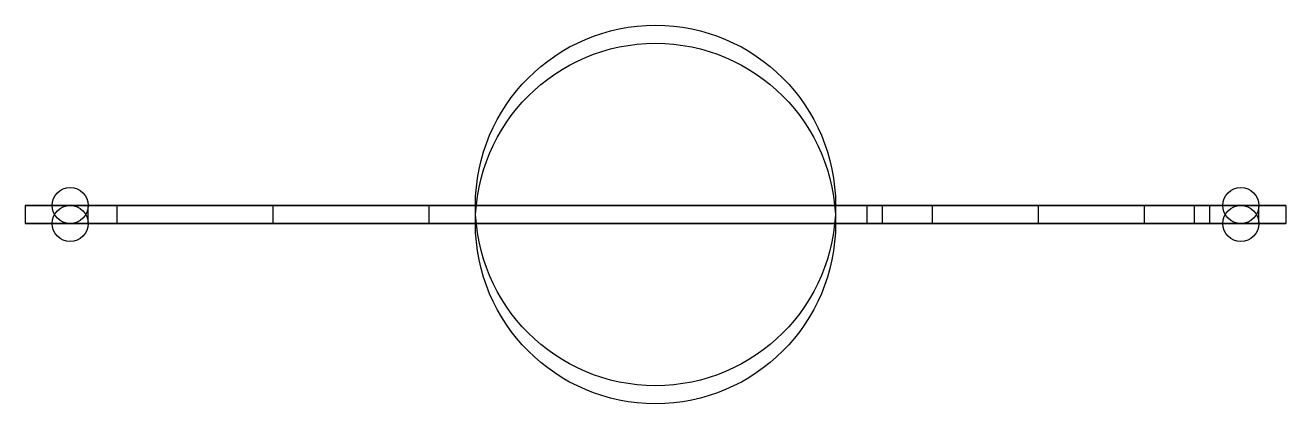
# Model space of a CAD drawing. Header units: millimetres. Extents: x -70 to 70, y -22 to 20.
import ezdxf

# ---------------------------------------------------------------- set-up
doc = ezdxf.new("R2010")
doc.units = ezdxf.units.MM
doc.layers.add('Pocket', color=7, linetype='CONTINUOUS')

msp = doc.modelspace()

# ---------------------------------------------------------------- linework, layer by layer
at = {"layer": 'Pocket'}
for p, q in [((-70, 0, 70), (-70, -2, 70)), ((-70, 0, -70), (-70, 0, 70)), ((-70, 0, 70), (-70, -2, 70)), ((-70, 0, 70), (70, 0, 70)), ((-70, 0, -70), (-70, 0, 70)), ((-70, 0, 70), (70, 0, 70)), ((-63, -2, 65), (-63, 0, 65)), ((-63, -2, 65), (-63, 0, 65)), ((-59.8205, 0, 52.5), (-42.5, 0, 22.5)), ((-25.1795, 0, 52.5), (-59.8205, 0, 52.5)), ((-59.8205, 0, 52.5), (-59.8205, -2, 52.5)), ((-59.8205, 0, 52.5), (-42.5, 0, 22.5)), ((-59.8205, 0, 52.5), (-59.8205, -2, 52.5)), ((-25.1795, 0, 52.5), (-59.8205, 0, 52.5)), ((-42.5, 0, 22.5), (-25.1795, 0, 52.5)), ((-42.5, 0, 22.5), (-42.5, -2, 22.5)), ((-42.5, 0, 22.5), (-25.1795, 0, 52.5)), ((-42.5, 0, 22.5), (-42.5, -2, 22.5)), ((-25.1795, 0, 52.5), (-25.1795, -2, 52.5)), ((-25.1795, 0, 52.5), (-25.1795, -2, 52.5)), ((23.4789, 0, 48.6803), (30.7443, 0, 26.3197)), ((42.5, 0, 62.5), (23.4789, 0, 48.6803)), ((23.4789, 0, 48.6803), (23.4789, -2, 48.6803)), ((23.4789, 0, 48.6803), (30.7443, 0, 26.3197)), ((23.4789, 0, 48.6803), (23.4789, -2, 48.6803)), ((42.5, 0, 62.5), (23.4789, 0, 48.6803)), ((30.7443, 0, 26.3197), (54.2557, 0, 26.3197)), ((30.7443, 0, 26.3197), (30.7443, -2, 26.3197)), ((30.7443, 0, 26.3197), (54.2557, 0, 26.3197)), ((30.7443, 0, 26.3197), (30.7443, -2, 26.3197)), ((61.5211, 0, 48.6803), (42.5, 0, 62.5)), ((42.5, 0, 62.5), (42.5, -2, 62.5)), ((61.5211, 0, 48.6803), (42.5, 0, 62.5)), ((42.5, 0, 62.5), (42.5, -2, 62.5)), ((54.2557, 0, 26.3197), (61.5211, 0, 48.6803)), ((54.2557, 0, 26.3197), (54.2557, -2, 26.3197)), ((54.2557, 0, 26.3197), (61.5211, 0, 48.6803)), ((54.2557, 0, 26.3197), (54.2557, -2, 26.3197)), ((61.5211, 0, 48.6803), (61.5211, -2, 48.6803)), ((61.5211, 0, 48.6803), (61.5211, -2, 48.6803)), ((67, -2, 65), (67, 0, 65)), ((67, -2, 65), (67, 0, 65)), ((70, 0, 70), (70, -2, 70)), ((70, 0, 70), (70, 0, -70)), ((70, 0, 70), (70, -2, 70)), ((70, 0, 70), (70, 0, -70)), ((-70, 0, -70), (-70, -2, -70)), ((-70, 0, -70), (-70, -2, -70)), ((70, 0, -70), (-70, 0, -70)), ((70, 0, -70), (-70, 0, -70)), ((-63, -2, -65), (-63, 0, -65)), ((-63, -2, -65), (-63, 0, -65)), ((-42.5, 0, -22.5), (-59.8205, 0, -32.5)), ((-59.8205, 0, -32.5), (-59.8205, 0, -52.5)), ((-59.8205, 0, -52.5), (-42.5, 0, -62.5)), ((-59.8205, 0, -32.5), (-59.8205, -2, -32.5)), ((-42.5, 0, -22.5), (-59.8205, 0, -32.5)), ((-59.8205, 0, -32.5), (-59.8205, -2, -32.5)), ((-59.8205, 0, -52.5), (-59.8205, -2, -52.5)), ((-59.8205, 0, -32.5), (-59.8205, 0, -52.5)), ((-59.8205, 0, -52.5), (-59.8205, -2, -52.5)), ((-59.8205, 0, -52.5), (-42.5, 0, -62.5)), ((-25.1795, 0, -32.5), (-42.5, 0, -22.5)), ((-42.5, 0, -62.5), (-25.1795, 0, -52.5)), ((-42.5, 0, -22.5), (-42.5, -2, -22.5)), ((-42.5, 0, -22.5), (-42.5, -2, -22.5)), ((-25.1795, 0, -32.5), (-42.5, 0, -22.5)), ((-42.5, 0, -62.5), (-42.5, -2, -62.5)), ((-42.5, 0, -62.5), (-42.5, -2, -62.5)), ((-42.5, 0, -62.5), (-25.1795, 0, -52.5)), ((-25.1795, 0, -52.5), (-25.1795, 0, -32.5)), ((-25.1795, 0, -32.5), (-25.1795, -2, -32.5)), ((-25.1795, 0, -52.5), (-25.1795, -2, -52.5)), ((-25.1795, 0, -32.5), (-25.1795, -2, -32.5)), ((-25.1795, 0, -52.5), (-25.1795, 0, -32.5)), ((-25.1795, 0, -52.5), (-25.1795, -2, -52.5)), ((20, 0), (20, -2)), ((20, 0), (20, -2)), ((42.5, 0, -22.5), (25.1795, 0, -52.5)), ((25.1795, 0, -52.5), (59.8205, 0, -52.5)), ((25.1795, 0, -52.5), (25.1795, -2, -52.5)), ((42.5, 0, -22.5), (25.1795, 0, -52.5)), ((25.1795, 0, -52.5), (25.1795, -2, -52.5)), ((25.1795, 0, -52.5), (59.8205, 0, -52.5)), ((59.8205, 0, -52.5), (42.5, 0, -22.5)), ((42.5, 0, -22.5), (42.5, -2, -22.5)), ((42.5, 0, -22.5), (42.5, -2, -22.5)), ((59.8205, 0, -52.5), (42.5, 0, -22.5)), ((59.8205, 0, -52.5), (59.8205, -2, -52.5)), ((59.8205, 0, -52.5), (59.8205, -2, -52.5)), ((67, -2, -65), (67, 0, -65)), ((67, -2, -65), (67, 0, -65)), ((70, 0, -70), (70, -2, -70)), ((70, 0, -70), (70, -2, -70)), ((-70, -2, -70), (-70, -2, 70)), ((70, -2, -70), (-70, -2, -70)), ((-70, -2, 70), (70, -2, 70)), ((-70, -2, -70), (-70, -2, 70)), ((70, -2, -70), (-70, -2, -70)), ((-70, -2, 70), (70, -2, 70)), ((-42.5, -2, -22.5), (-59.8205, -2, -32.5)), ((-59.8205, -2, -32.5), (-59.8205, -2, -52.5)), ((-59.8205, -2, -52.5), (-42.5, -2, -62.5)), ((-59.8205, -2, 52.5), (-42.5, -2, 22.5)), ((-25.1795, -2, 52.5), (-59.8205, -2, 52.5)), ((-42.5, -2, -22.5), (-59.8205, -2, -32.5)), ((-59.8205, -2, -32.5), (-59.8205, -2, -52.5)), ((-59.8205, -2, -52.5), (-42.5, -2, -62.5)), ((-59.8205, -2, 52.5), (-42.5, -2, 22.5)), ((-25.1795, -2, 52.5), (-59.8205, -2, 52.5)), ((-25.1795, -2, -32.5), (-42.5, -2, -22.5)), ((-42.5, -2, -62.5), (-25.1795, -2, -52.5)), ((-42.5, -2, 22.5), (-25.1795, -2, 52.5)), ((-25.1795, -2, -32.5), (-42.5, -2, -22.5)), ((-42.5, -2, -62.5), (-25.1795, -2, -52.5)), ((-42.5, -2, 22.5), (-25.1795, -2, 52.5)), ((-25.1795, -2, -52.5), (-25.1795, -2, -32.5)), ((-25.1795, -2, -52.5), (-25.1795, -2, -32.5)), ((23.4789, -2, 48.6803), (30.7443, -2, 26.3197)), ((42.5, -2, 62.5), (23.4789, -2, 48.6803)), ((23.4789, -2, 48.6803), (30.7443, -2, 26.3197)), ((42.5, -2, 62.5), (23.4789, -2, 48.6803)), ((42.5, -2, -22.5), (25.1795, -2, -52.5)), ((25.1795, -2, -52.5), (59.8205, -2, -52.5)), ((42.5, -2, -22.5), (25.1795, -2, -52.5)), ((25.1795, -2, -52.5), (59.8205, -2, -52.5)), ((30.7443, -2, 26.3197), (54.2557, -2, 26.3197)), ((30.7443, -2, 26.3197), (54.2557, -2, 26.3197)), ((59.8205, -2, -52.5), (42.5, -2, -22.5)), ((61.5211, -2, 48.6803), (42.5, -2, 62.5)), ((59.8205, -2, -52.5), (42.5, -2, -22.5)), ((61.5211, -2, 48.6803), (42.5, -2, 62.5)), ((54.2557, -2, 26.3197), (61.5211, -2, 48.6803)), ((54.2557, -2, 26.3197), (61.5211, -2, 48.6803)), ((70, -2, 70), (70, -2, -70)), ((70, -2, 70), (70, -2, -70))]:
    msp.add_line(p, q, dxfattribs=at)
for centre, radius in [((0, 0), 20), ((0, 0), 20), ((0, -2), 20), ((0, -2), 20), ((-65, 0), 2), ((-65, 0), 2), ((-65, 0), 2), ((-65, 0), 2), ((65, 0), 2), ((65, 0), 2), ((65, 0), 2), ((65, 0), 2), ((-65, -2), 2), ((-65, -2), 2), ((-65, -2), 2), ((-65, -2), 2), ((65, -2), 2), ((65, -2), 2), ((65, -2), 2), ((65, -2), 2)]:
    msp.add_circle(centre, radius, dxfattribs=at)

doc.saveas('drawing.dxf')
